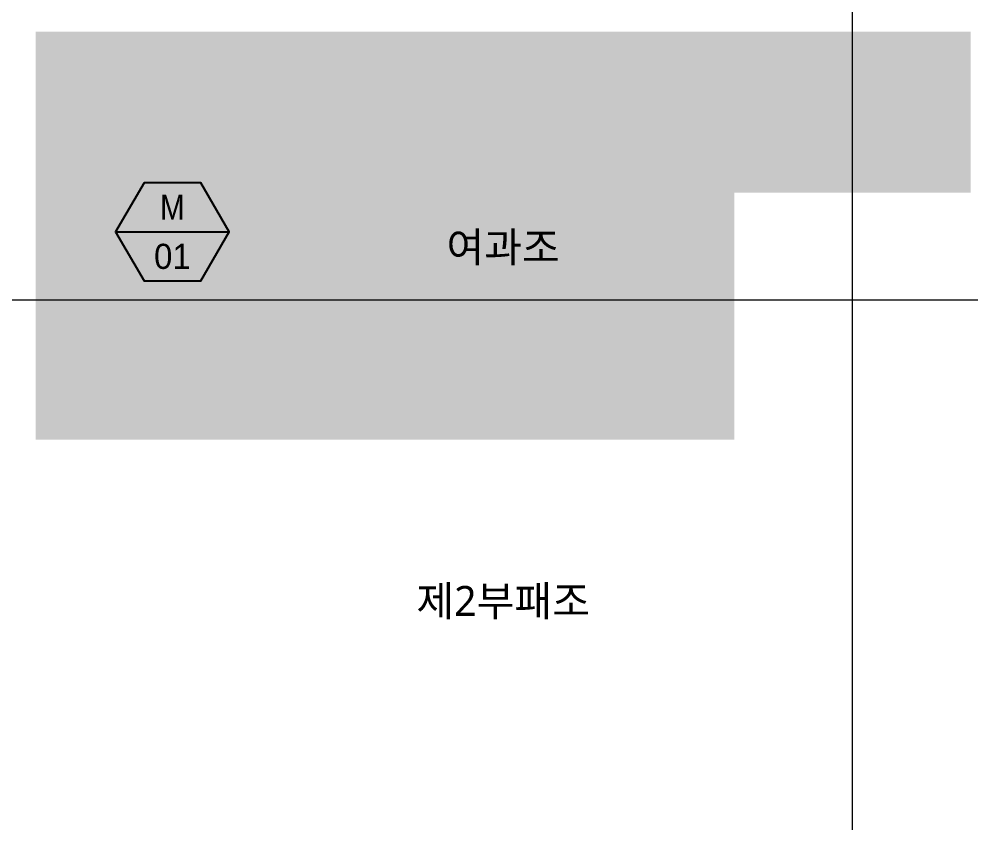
# Model space of a CAD drawing. Header units: millimetres. Extents: x 169673 to 334584, y 156879 to 224061.
# Drawn here: x 274658 to 279086, y 213597 to 217338 of the extents above; entities that cross this region are included whole.
import ezdxf
from ezdxf.enums import TextEntityAlignment as Align

# ---------------------------------------------------------------- set-up
doc = ezdxf.new("R2010")
doc.units = ezdxf.units.MM
doc.header["$LTSCALE"] = 40
doc.header["$MEASUREMENT"] = 0
doc.linetypes.add('CEN', pattern=[62, 60, -1, 0, -1])
for name, color, linetype, lineweight in [('A-AXIS-LINE', 1, 'CEN', 15), ('A-MKXX-NAME', 3, 'CONTINUOUS', 25), ('A-XXXX-HATC', 8, 'CONTINUOUS', 18)]:
    doc.layers.add(name, color=color, linetype=linetype, lineweight=lineweight)
doc.layers.add('해성', color=4, linetype='CONTINUOUS')
doc.styles.add('돋움', font='')
doc.styles.add('맑은고딕', font='malgun.ttf')
doc.styles.get('돋움').set_extended_font_data('Dotum')

# ---------------------------------------------------------------- blocks, each defined once
blk = doc.blocks.new('장비번호')
at = {"layer": '해성', "color": 1}
blk.add_line((76658.9, -138013), (77674, -138013), dxfattribs=at)
blk.add_lwpolyline([(76912.7, -137573.4), (76658.9, -138013), (76912.7, -138452.5), (77420.2, -138452.5), (77674, -138013), (77420.2, -137573.4)], close=True, dxfattribs=at)

msp = doc.modelspace()

# ---------------------------------------------------------------- hatches: boundary and pattern name
at = {"layer": 'A-XXXX-HATC'}
h = msp.add_hatch(dxfattribs=at)
h.set_pattern_fill('GRAVEL', color=256, scale=300)
h.set_pattern_definition([(228.0127875, (-23476.55, -586.849), (-2400, -2700), [40.3608, -3995.72641]), (184.9697407, (-23503.551, -616.849), (3600, 300), [69.2604, -6856.77743]), (132.510447, (-23572.551, -622.849), (3000, -3300), [48.8364, -4834.80978]), (267.273689, (-23689.551, -697.849), (300, 6000), [63.0714, -6244.06741]), (292.833654, (-23692.551, -760.849), (-1500, 3600), [61.8465, -6122.81194]), (357.273689, (-23668.551, -817.849), (-6000, 300), [63.0714, -6244.06741]), (37.6942405, (-23605.551, -820.849), (-3900, -3000), [83.4087, -8257.45456]), (72.2553284, (-23539.551, -769.849), (2100, 6600), [78.7464, -7795.89645]), (121.4295656, (-23515.551, -694.849), (-2400, 3900), [63.285, -6265.22193]), (175.236358, (-23548.55, -640.849), (3300, -300), [72.2496, -3540.22877]), (222.3974378, (-23620.551, -634.849), (-3600, -3300), [93.4344, -9250.0125]), (138.814075, (-23392.55, -700.849), (-2100, 1800), [31.8903, -3157.15344]), (171.4692344, (-23416.551, -679.849), (3900, -600), [60.6711, -6006.45342]), (225, (-23476.55, -670.85), (-3e-14, -300), [42.4263, -381.83777]), (203.19859, (-23497.55, -634.85), (1500, 600), [22.8474, -2261.88453]), (291.80141, (-23518.55, -643.85), (-300, 900), [32.3109, -1583.23854]), (30.963757, (-23506.55, -673.85), (900, 600), [52.4787, -1696.80687]), (161.56505, (-23461.55, -646.85), (600, -300), [37.9473, -910.736]), (16.3895403, (-23692.551, -643.849), (3000, 900), [53.16, -5262.85354]), (70.346176, (-23641.551, -628.849), (-1200, -3300), [44.5983, -4415.22232]), (293.19859, (-23461.55, -586.85), (-600, 1500), [45.6945, -2239.03743]), (343.6104597, (-23443.551, -628.849), (-3000, 900), [53.16, -5262.85354]), (339.443955, (-23692.55, -829.85), (-1500, 600), [51.264, -2511.93712]), (294.7751406, (-23644.551, -847.849), (-1500, 3300), [42.9534, -4252.39292]), (66.80141, (-23458.55, -886.85), (600, 1500), [45.6945, -2239.03743]), (17.3540246, (-23440.551, -844.849), (-3900, -1200), [50.2893, -4978.62708]), (69.443955, (-23605.55, -886.85), (-600, -1500), [25.632, -2537.56912]), (101.309932, (-23476.55, -886.85), (-300, 1200), [15.297, -1514.40885]), (165.963757, (-23479.55, -871.85), (900, -300), [61.8465, -1175.08519]), (186.009006, (-23539.551, -856.849), (3000, 300), [57.315, -5674.17695]), (303.690068, (-23506.55, -700.85), (-300, 600), [43.2666, -1038.39878]), (353.1572266, (-23482.551, -736.849), (5100, -600), [75.5382, -7478.26879]), (60.945396, (-23407.55, -745.849), (-1200, -2100), [30.8868, -3057.80224]), (90, (-23392.55, -718.85), (-300, 300), [18, -282]), (120.256437, (-23545.55, -847.849), (1200, -2100), [41.6772, -4126.056]), (48.0127875, (-23566.55, -811.849), (2400, 2700), [80.7216, -3955.36561]), (0, (-23512.55, -751.85), (300, 300), [78, -222]), (325.3048465, (-23434.551, -751.849), (3000, -2100), [47.4342, -4695.9823]), (254.054604, (-23395.55, -778.85), (-300, -1200), [43.6806, -2140.35237]), (207.6459754, (-23407.551, -820.849), (-5700, -3000), [71.1195, -7040.84225]), (175.4260787, (-23470.551, -853.849), (-3900, 300), [75.2397, -7448.72202])])
h.paths.add_polyline_path([(279085, 217280), (279085, 216530), (277985, 216530), (277985, 215380), (274735, 215380), (274735, 217280)])

# ---------------------------------------------------------------- linework, layer by layer
at = {"layer": 'A-AXIS-LINE', "ltscale": 50}
for p, q in [((278535, 207980), (278535, 220680)), ((280685, 216030), (273135, 216030))]:
    msp.add_line(p, q, dxfattribs=at)

# ---------------------------------------------------------------- block references
at = {"layer": '해성', "color": 2, "xscale": 0.5200000000008956, "yscale": 0.5200000000008956, "zscale": 0.5200000000008956}
msp.add_blockref('장비번호', (235244.8, 288114.9), dxfattribs=at)

# ---------------------------------------------------------------- texts
at = {"layer": 'A-MKXX-NAME', "style": '맑은고딕'}
for s, p in [('여과조', (276910, 216276.5)), ('제2부패조', (276910, 214630))]:
    msp.add_text(s, height=140, dxfattribs=at).set_placement(p, align=Align.MIDDLE_CENTER)
at = {"layer": '해성', "color": 2, "style": '돋움', "width": 0.9}
msp.add_text('M', height=117, dxfattribs=at).set_placement((275371.4, 216462.4), align=Align.MIDDLE_CENTER)
at = {"layer": '해성', "color": 2, "style": '돋움'}
msp.add_text('01', height=117, dxfattribs=at).set_placement((275371.4, 216233.9), align=Align.MIDDLE_CENTER)

doc.saveas('drawing.dxf')
